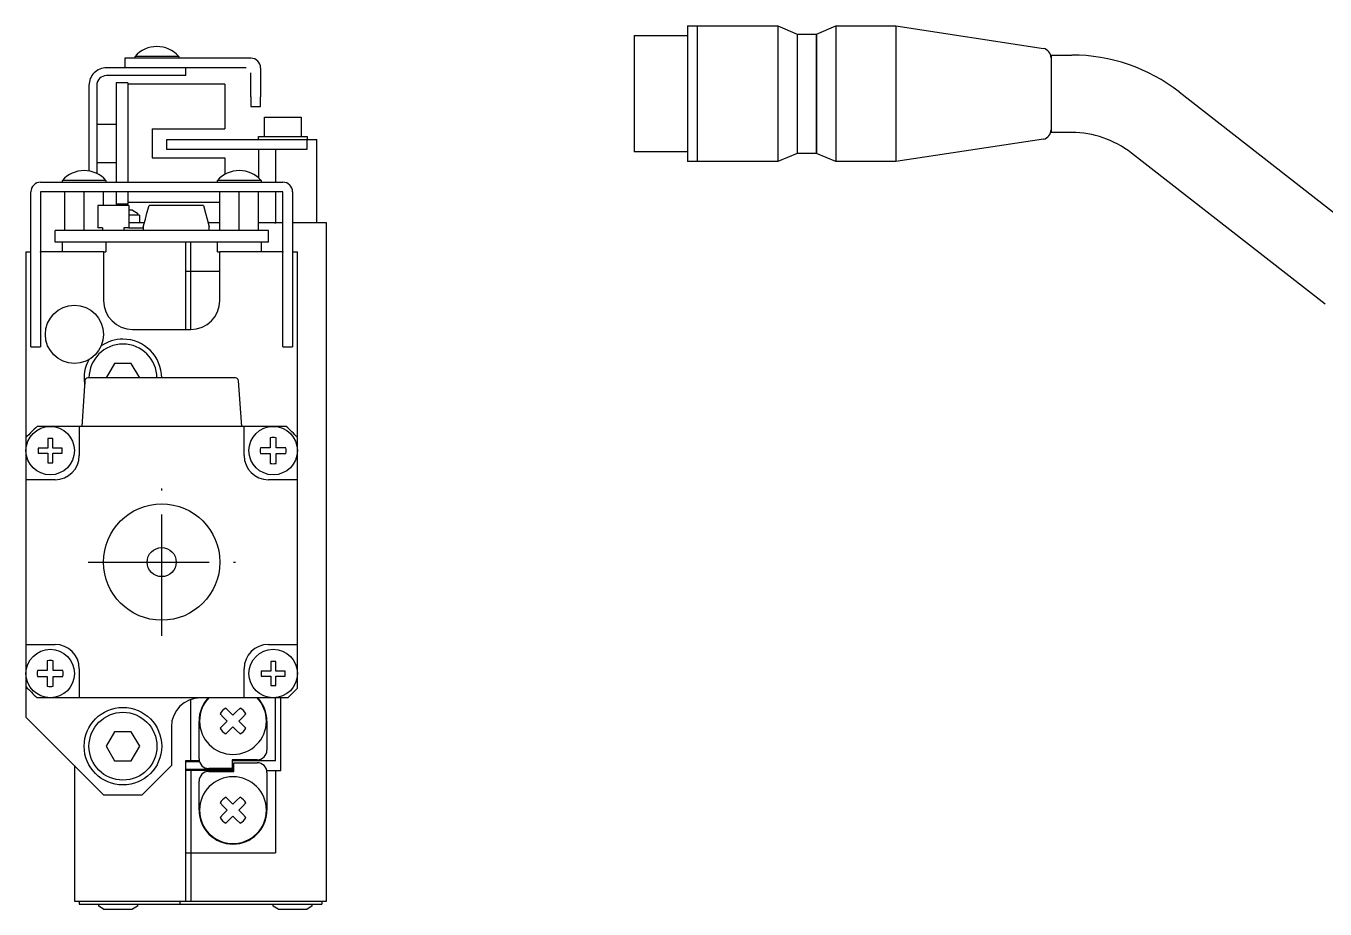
# Model space of a CAD drawing. Extents: x -77 to 360, y 13 to 289.
# Drawn here: x -76.6 to 57.3, y 138 to 229.2 of the extents above; entities that cross this region are included whole.
import ezdxf

# ---------------------------------------------------------------- set-up
doc = ezdxf.new("R2010")
doc.units = 0
doc.header["$LTSCALE"] = 10
doc.linetypes.add('CENTER', pattern=[2, 1.25, -0.25, 0.25, -0.25])
doc.layers.get('0').update_dxf_attribs({"linetype": 'CONTINUOUS'})

msp = doc.modelspace()

# ---------------------------------------------------------------- linework, layer by layer
at = {"color": 7, "linetype": 'CONTINUOUS'}
for p, q in [((-8.420382, 229.168463), (-8.420382, 222.168465)), ((-8.420382, 229.168463), (-7.42038, 229.168463)), ((-7.42038, 229.168463), (-7.42038, 222.168465)), ((-7.42038, 229.168463), (-7.42038, 222.168465)), ((-7.42038, 229.168463), (0.88662, 229.168463)), ((0.88662, 229.168463), (0.88662, 222.168465)), ((0.88662, 229.168463), (2.88662, 228.318465)), ((4.88662, 228.318465), (6.88662, 229.168463)), ((6.88662, 229.168463), (6.88662, 222.168465)), ((6.88662, 229.168463), (13.07962, 229.168463)), ((13.07962, 229.168463), (13.07962, 222.168465)), ((13.07962, 229.168463), (28.313602, 226.852789)), ((-13.920382, 228.168463), (-13.920382, 222.168465)), ((-13.920382, 228.168463), (-8.420382, 228.168463)), ((2.88662, 228.318465), (2.88662, 222.168465)), ((2.88662, 228.318465), (4.88662, 228.318465)), ((4.88662, 228.318465), (4.88662, 222.168465)), ((4.88662, 222.168465), (4.88662, 228.318465)), ((-62.137077, 226.865222), (-62.134693, 226.870109)), ((-66.448595, 225.846636), (-66.448595, 224.846636)), ((-53.448595, 225.846636), (-66.448595, 225.846636)), ((-65.398595, 225.846636), (-65.398595, 226.030949)), ((-60.898595, 226.030949), (-60.898595, 225.846636)), ((29.07962, 226.168465), (29.07962, 218.168465)), ((29.07962, 226.168465), (31.217208, 226.168465)), ((-53.948595, 224.846636), (-68.348595, 224.846636)), ((-60.148595, 224.046636), (-68.348595, 224.046636)), ((-60.148595, 224.046636), (-60.148595, 224.846636)), ((-53.448595, 221.846636), (-53.448595, 224.346636)), ((-52.448595, 224.846636), (-52.448595, 221.846636)), ((-70.148595, 223.046636), (-70.148595, 214.199194)), ((-69.348595, 223.046636), (-69.348595, 213.950337)), ((-66.148595, 223.296636), (-67.348595, 223.296636)), ((-67.348595, 223.296636), (-67.348595, 213.046636)), ((-66.148595, 223.296636), (-66.148595, 213.046636)), ((-56.148595, 223.146636), (-66.148595, 223.146636)), ((-56.148595, 223.146636), (-56.148595, 218.546636)), ((-53.448595, 221.846636), (-53.448595, 220.846636)), ((-52.448595, 220.846636), (-52.448595, 221.846636)), ((-13.920382, 222.168465), (-13.920382, 216.168467)), ((-8.420382, 222.168465), (-8.420382, 215.168465)), ((-7.42038, 222.168465), (-7.42038, 215.168465)), ((-7.42038, 222.168465), (-7.42038, 215.168465)), ((0.88662, 222.168465), (0.88662, 215.168465)), ((2.88662, 222.168465), (2.88662, 216.018465)), ((4.88662, 222.168465), (4.88662, 216.018465)), ((4.88662, 216.018465), (4.88662, 222.168465)), ((6.88662, 222.168465), (6.88662, 215.168465)), ((13.07962, 222.168465), (13.07962, 215.168465)), ((42.286096, 222.362819), (62.26305, 206.784609)), ((-53.448595, 220.846636), (-52.448595, 220.846636)), ((-69.348595, 219.046636), (-67.348595, 219.046636)), ((-63.648595, 218.546636), (-56.148595, 218.546636)), ((-63.648595, 218.546636), (-63.648595, 215.546636)), ((-52.048595, 219.746636), (-50.148595, 219.746636)), ((-52.048595, 217.746636), (-52.048595, 219.746636)), ((-50.148595, 219.746636), (-48.248595, 219.746636)), ((-48.248595, 219.746636), (-48.248595, 217.746636)), ((-62.148595, 217.446636), (-46.648595, 217.446636)), ((-62.148595, 217.446636), (-62.148595, 216.446636)), ((-52.648595, 217.746636), (-50.148595, 217.746636)), ((-52.648595, 217.446636), (-52.648595, 217.746636)), ((-50.148595, 217.746636), (-47.648595, 217.746636)), ((-47.648595, 217.746636), (-47.648595, 217.446636)), ((-47.648595, 216.446636), (-47.648595, 217.446636)), ((-46.648595, 208.846636), (-46.648595, 217.446636)), ((28.313602, 217.484139), (13.07962, 215.168465)), ((31.217208, 218.168465), (29.07962, 218.168465)), ((-62.148595, 216.446636), (-47.648595, 216.446636)), ((-52.648595, 216.446636), (-52.648595, 213.482704)), ((-50.885326, 213.046636), (-50.885326, 216.446636)), ((-8.420382, 216.168467), (-13.920382, 216.168467)), ((2.88662, 216.018465), (0.88662, 215.168465)), ((4.88662, 216.018465), (2.88662, 216.018465)), ((6.88662, 215.168465), (4.88662, 216.018465)), ((57.343544, 200.476007), (37.36659, 216.054217)), ((-67.348595, 215.046636), (-69.348595, 215.046636)), ((-63.648595, 215.546636), (-56.148595, 215.546636)), ((-56.148595, 215.546636), (-56.148595, 213.844712)), ((-7.42038, 215.168465), (-8.420382, 215.168465)), ((0.88662, 215.168465), (-7.42038, 215.168465)), ((13.07962, 215.168465), (6.88662, 215.168465)), ((-72.898595, 213.046636), (-72.898595, 213.230949)), ((-69.637077, 214.065222), (-69.634693, 214.070109)), ((-68.398595, 213.230949), (-68.398595, 213.046636)), ((-56.898595, 213.046636), (-56.898595, 213.230949)), ((-53.637077, 214.065222), (-53.634693, 214.070109)), ((-52.398595, 213.230949), (-52.398595, 213.046636)), ((-76.148595, 196.046636), (-76.148595, 212.046636)), ((-75.148595, 213.046636), (-50.148595, 213.046636)), ((-75.148595, 212.046636), (-75.148595, 196.046636)), ((-50.148595, 212.046636), (-75.148595, 212.046636)), ((-72.648595, 208.046636), (-72.648595, 212.046636)), ((-70.648595, 208.046636), (-70.648595, 212.046636)), ((-68.648595, 210.646636), (-68.648595, 212.046636)), ((-67.348595, 212.046636), (-67.348595, 210.796636)), ((-66.148595, 212.046636), (-66.148595, 210.796636)), ((-56.648595, 208.046636), (-56.648595, 212.046636)), ((-54.648595, 208.046636), (-54.648595, 212.046636)), ((-52.648595, 208.046636), (-52.648595, 212.046636)), ((-50.885326, 208.846636), (-50.885326, 212.046636)), ((-50.148595, 196.046636), (-50.148595, 212.046636)), ((-49.148595, 212.046636), (-49.148595, 196.046636)), ((-66.048595, 210.646636), (-69.248595, 210.646636)), ((-69.248595, 210.646636), (-69.248595, 208.346636)), ((-66.148595, 210.796636), (-67.348595, 210.796636)), ((-56.648595, 210.946636), (-66.148595, 210.946636)), ((-66.048595, 210.646636), (-66.048595, 208.346636)), ((-64.173467, 209.846636), (-63.959107, 210.646636)), ((-58.338084, 210.646636), (-63.959107, 210.646636)), ((-58.338084, 210.646636), (-58.123724, 209.846636)), ((-65.648595, 210.146636), (-66.048595, 210.146636)), ((-64.948595, 209.646636), (-66.048595, 209.646636)), ((-65.648595, 210.146636), (-65.148595, 209.857961)), ((-65.148595, 209.857961), (-65.148595, 209.646636)), ((-64.948595, 209.646636), (-64.948595, 208.846636)), ((-64.548595, 208.446636), (-64.334236, 209.246636)), ((-64.334236, 209.246636), (-64.173467, 209.846636)), ((-58.123724, 209.846636), (-57.962955, 209.246636)), ((-57.962955, 209.246636), (-57.748595, 208.446636)), ((-51.648595, 208.046636), (-73.648595, 208.046636)), ((-73.648595, 206.846636), (-73.648595, 208.046636)), ((-68.748595, 208.346636), (-69.248595, 208.346636)), ((-68.748595, 208.346636), (-68.748595, 208.046636)), ((-66.048595, 208.346636), (-66.548595, 208.346636)), ((-66.548595, 208.346636), (-66.548595, 208.046636)), ((-64.441416, 208.846636), (-66.048595, 208.846636)), ((-66.048595, 208.346636), (-64.548595, 208.346636)), ((-64.548595, 208.446636), (-64.548595, 208.046636)), ((-56.648595, 208.846636), (-57.855775, 208.846636)), ((-57.748595, 208.046636), (-57.748595, 208.446636)), ((-50.973489, 208.846636), (-52.648595, 208.846636)), ((-51.648595, 206.846636), (-51.648595, 208.046636)), ((-50.973489, 208.846636), (-50.885326, 208.846636)), ((-50.148595, 208.846636), (-50.885326, 208.846636)), ((-45.648595, 208.846636), (-49.148595, 208.846636)), ((-45.648595, 138.846636), (-45.648595, 208.846636)), ((-51.648595, 206.846636), (-73.648595, 206.846636)), ((-72.898595, 205.846636), (-72.898595, 206.846636)), ((-68.398595, 206.846636), (-68.398595, 205.846636)), ((-60.190005, 206.846636), (-60.190005, 197.846636)), ((-59.648595, 197.846636), (-59.648595, 206.846636)), ((-56.898595, 205.846636), (-56.898595, 206.846636)), ((-52.398595, 206.846636), (-52.398595, 205.846636)), ((-76.648595, 205.846636), (-76.648595, 157.846636)), ((-76.648595, 205.846636), (-76.148595, 205.846636)), ((-68.648595, 205.846636), (-75.148595, 205.846636)), ((-68.648595, 205.846636), (-68.648595, 200.846636)), ((-68.648595, 205.846636), (-68.398595, 205.846636)), ((-56.898595, 205.846636), (-56.648595, 205.846636)), ((-56.648595, 200.846636), (-56.648595, 205.846636)), ((-50.148595, 205.846636), (-56.648595, 205.846636)), ((-49.148595, 205.846636), (-48.648595, 205.846636)), ((-48.648595, 160.846636), (-48.648595, 205.846636)), ((-56.648595, 203.846636), (-60.190005, 203.846636)), ((-65.648595, 197.846636), (-59.648595, 197.846636)), ((-76.148595, 196.046636), (-75.148595, 196.046636)), ((-50.148595, 196.046636), (-49.148595, 196.046636)), ((-67.514621, 194.346636), (-68.380646, 192.846636)), ((-65.78257, 194.346636), (-67.514621, 194.346636)), ((-64.916545, 192.846636), (-65.78257, 194.346636)), ((-70.568476, 192.567563), (-70.898595, 187.846636)), ((-55.027984, 192.846636), (-70.269207, 192.846636)), ((-54.398595, 187.846636), (-54.728715, 192.567563)), ((-49.803363, 187.846636), (-75.493828, 187.846636)), ((-71.148595, 187.846636), (-71.148595, 184.846636)), ((-54.148595, 184.846636), (-54.148595, 187.846636)), ((-74.408595, 186.594869), (-74.408595, 185.606636)), ((-73.888595, 186.594869), (-74.408595, 186.594869)), ((-73.888595, 185.606636), (-73.888595, 186.594869)), ((-51.448595, 186.662881), (-51.448595, 185.646636)), ((-50.848595, 185.646636), (-50.848595, 186.662881)), ((-75.396829, 185.606636), (-75.396829, 185.086636)), ((-74.408595, 185.606636), (-75.396829, 185.606636)), ((-75.396829, 185.086636), (-74.408595, 185.086636)), ((-74.408595, 185.086636), (-74.408595, 184.098403)), ((-72.900362, 185.606636), (-73.888595, 185.606636)), ((-73.888595, 185.086636), (-72.900362, 185.086636)), ((-73.888595, 184.098403), (-73.888595, 185.086636)), ((-72.900362, 185.086636), (-72.900362, 185.606636)), ((-51.448595, 185.646636), (-52.46484, 185.646636)), ((-52.46484, 185.046636), (-51.448595, 185.046636)), ((-51.448595, 185.046636), (-51.448595, 184.030391)), ((-49.832351, 185.646636), (-50.848595, 185.646636)), ((-50.848595, 185.046636), (-49.832351, 185.046636)), ((-50.848595, 184.030391), (-50.848595, 185.046636)), ((-74.408595, 184.098403), (-73.888595, 184.098403)), ((-73.648595, 182.346636), (-76.648595, 182.346636)), ((-48.648595, 182.346636), (-51.648595, 182.346636)), ((-76.648595, 165.346636), (-73.648595, 165.346636)), ((-51.648595, 165.346636), (-48.648595, 165.346636)), ((-74.448595, 163.662881), (-74.448595, 162.646636)), ((-73.848595, 162.646636), (-73.848595, 163.662881)), ((-50.888595, 163.594869), (-51.408595, 163.594869)), ((-51.408595, 163.594869), (-51.408595, 162.606636)), ((-50.888595, 162.606636), (-50.888595, 163.594869)), ((-74.448595, 162.646636), (-75.46484, 162.646636)), ((-72.832351, 162.646636), (-73.848595, 162.646636)), ((-71.148595, 162.846636), (-71.148595, 159.846636)), ((-54.148595, 159.846636), (-54.148595, 162.846636)), ((-52.396829, 162.606636), (-52.396829, 162.086636)), ((-51.408595, 162.606636), (-52.396829, 162.606636)), ((-49.900362, 162.606636), (-50.888595, 162.606636)), ((-49.900362, 162.086636), (-49.900362, 162.606636)), ((-75.46484, 162.046636), (-74.448595, 162.046636)), ((-74.448595, 162.046636), (-74.448595, 161.030391)), ((-73.848595, 162.046636), (-72.832351, 162.046636)), ((-73.848595, 161.030391), (-73.848595, 162.046636)), ((-52.396829, 162.086636), (-51.408595, 162.086636)), ((-51.408595, 162.086636), (-51.408595, 161.098403)), ((-51.408595, 161.098403), (-50.888595, 161.098403)), ((-50.888595, 162.086636), (-49.900362, 162.086636)), ((-50.888595, 161.098403), (-50.888595, 162.086636)), ((-48.648595, 160.846636), (-49.648595, 159.846636)), ((-49.648595, 159.846636), (-75.493828, 159.846636)), ((-59.648595, 153.346636), (-59.648595, 159.675063)), ((-50.908146, 153.346636), (-50.908146, 159.846636)), ((-50.356359, 152.346636), (-50.356359, 159.846636)), ((-56.281098, 157.822842), (-56.633797, 158.195013)), ((-55.674032, 158.429908), (-56.046203, 158.782606)), ((-55.297826, 158.06239), (-55.674032, 158.429908)), ((-55.297826, 158.06239), (-54.92162, 158.429908)), ((-54.92162, 158.429908), (-54.549449, 158.782606)), ((-54.314555, 157.822842), (-53.961856, 158.195013)), ((-68.648595, 149.846636), (-76.648595, 157.846636)), ((-61.648595, 156.846636), (-61.648595, 152.846636)), ((-58.797826, 153.546636), (-58.797826, 157.446636)), ((-56.281098, 157.07043), (-56.633797, 156.698259)), ((-55.91358, 157.446636), (-56.281098, 157.822842)), ((-55.91358, 157.446636), (-56.281098, 157.07043)), ((-55.297826, 156.830882), (-55.674032, 156.463364)), ((-55.297826, 156.830882), (-54.92162, 156.463364)), ((-54.682073, 157.446636), (-54.314555, 157.822842)), ((-54.682073, 157.446636), (-54.314555, 157.07043)), ((-54.314555, 157.07043), (-53.961856, 156.698259)), ((-51.797826, 157.446636), (-51.797826, 154.446636)), ((-67.514621, 156.346636), (-68.380646, 154.846636)), ((-65.78257, 156.346636), (-67.514621, 156.346636)), ((-64.916545, 154.846636), (-65.78257, 156.346636)), ((-55.674032, 156.463364), (-56.046203, 156.110665)), ((-54.92162, 156.463364), (-54.549449, 156.110665)), ((-68.380646, 154.846636), (-67.514621, 153.346636)), ((-65.78257, 153.346636), (-64.916545, 154.846636)), ((-71.648595, 152.846636), (-71.648595, 138.846636)), ((-67.514621, 153.346636), (-65.78257, 153.346636)), ((-61.648595, 152.846636), (-64.648595, 149.846636)), ((-60.190005, 153.346636), (-60.190005, 138.846636)), ((-58.777622, 153.346636), (-60.190005, 153.346636)), ((-58.751766, 153.246636), (-60.190005, 153.246636)), ((-55.397826, 153.446636), (-55.397826, 152.546636)), ((-52.797826, 153.446636), (-55.397826, 153.446636)), ((-50.908146, 153.346636), (-55.397826, 153.346636)), ((-55.197826, 153.146636), (-52.797826, 153.146636)), ((-55.197826, 152.246636), (-55.197826, 153.146636)), ((-55.197826, 152.446636), (-60.190005, 152.446636)), ((-55.197826, 152.346636), (-60.190005, 152.346636)), ((-59.648595, 152.346636), (-59.648595, 138.846636)), ((-55.397826, 152.546636), (-57.797826, 152.546636)), ((-57.797826, 152.246636), (-55.197826, 152.246636)), ((-51.818031, 152.346636), (-50.356359, 152.346636)), ((-51.797826, 152.146636), (-51.797826, 148.246636)), ((-50.908146, 152.346636), (-50.908146, 143.846636)), ((-58.797826, 148.246636), (-58.797826, 151.246636)), ((-68.648595, 149.846636), (-64.648595, 149.846636)), ((-56.281098, 148.622842), (-56.633797, 148.995013)), ((-55.674032, 149.229908), (-56.046203, 149.582606)), ((-55.297826, 148.86239), (-55.674032, 149.229908)), ((-55.297826, 148.86239), (-54.92162, 149.229908)), ((-54.92162, 149.229908), (-54.549449, 149.582606)), ((-54.314555, 148.622842), (-53.961856, 148.995013)), ((-56.281098, 147.87043), (-56.633797, 147.498259)), ((-55.91358, 148.246636), (-56.281098, 148.622842)), ((-55.91358, 148.246636), (-56.281098, 147.87043)), ((-55.297826, 147.630882), (-55.674032, 147.263364)), ((-55.297826, 147.630882), (-54.92162, 147.263364)), ((-54.682073, 148.246636), (-54.314555, 148.622842)), ((-54.682073, 148.246636), (-54.314555, 147.87043)), ((-54.314555, 147.87043), (-53.961856, 147.498259)), ((-55.674032, 147.263364), (-56.046203, 146.910665)), ((-54.92162, 147.263364), (-54.549449, 146.910665)), ((-60.190005, 143.846636), (-50.908146, 143.846636)), ((-71.648595, 138.846636), (-45.648595, 138.846636)), ((-71.148595, 138.846636), (-71.148595, 138.546636)), ((-71.148595, 138.546636), (-46.148595, 138.546636)), ((-69.148595, 138.335311), (-69.148595, 138.546636)), ((-68.648595, 138.046636), (-69.148595, 138.335311)), ((-68.648595, 138.046636), (-65.648595, 138.046636)), ((-65.148595, 138.335311), (-65.648595, 138.046636)), ((-65.148595, 138.546636), (-65.148595, 138.335311)), ((-60.784983, 138.846636), (-60.784983, 138.546636)), ((-51.148595, 138.335311), (-51.148595, 138.546636)), ((-50.648595, 138.046636), (-51.148595, 138.335311)), ((-50.648595, 138.046636), (-47.648595, 138.046636)), ((-47.148595, 138.335311), (-47.648595, 138.046636)), ((-47.148595, 138.546636), (-47.148595, 138.335311)), ((-46.148595, 138.846636), (-46.148595, 138.546636))]:
    msp.add_line(p, q, dxfattribs=at)
at = {"color": 4, "linetype": 'CONTINUOUS'}
for p, q in [((-60.898595, 226.030949), (-65.398595, 226.030949)), ((-68.398595, 213.230949), (-72.898595, 213.230949)), ((-52.398595, 213.230949), (-56.898595, 213.230949))]:
    msp.add_line(p, q, dxfattribs=at)
at = {"color": 4, "linetype": 'CENTER'}
for p, q in [((-62.648595, 166.246636), (-62.648595, 181.446636)), ((-70.248595, 173.846636), (-55.048595, 173.846636))]:
    msp.add_line(p, q, dxfattribs=at)
at = {"color": 7, "linetype": 'CONTINUOUS'}
for centre, radius in [((-71.648595, 197.346636), 3), ((-74.148595, 185.346636), 2.5), ((-51.148595, 185.346636), 2.5), ((-62.648595, 173.846636), 6), ((-62.648595, 173.846636), 1.5), ((-74.148595, 162.346636), 2.5), ((-51.148595, 162.346636), 2.5), ((-66.648595, 154.846636), 4), ((-66.648595, 154.846636), 3.5)]:
    msp.add_circle(centre, radius, dxfattribs=at)
for centre, radius, start, end in [((-63.148595, 224.046636), 3, 41.409622, 138.590378), ((28.079618, 225.880547), 1.000002, 0, 76.468302), ((-53.448595, 224.846636), 1, 0, 90), ((31.217208, 208.168465), 18, 52.052569, 90), ((-68.348596, 223.046637), 1.799999, 89.9999572, 180.0000428), ((-68.348596, 223.046637), 0.999999, 89.9999572, 180.0000428), ((28.079618, 218.456381), 1.000002, 283.531698, 0), ((31.217208, 208.168465), 10, 52.052569, 90), ((-70.648595, 211.246636), 3, 41.409622, 138.590378), ((-54.648595, 211.246636), 3, 41.409622, 138.590378), ((-75.148595, 212.046636), 1, 90, 180), ((-50.148595, 212.046636), 1, 0, 90), ((-65.648595, 200.846636), 3, 180, 270), ((-59.648595, 200.846636), 3, 270, 0), ((-66.648595, 192.846636), 3.5, 90, 180), ((-66.648595, 192.846636), 4, 90, 124.163321), ((-66.648595, 192.846636), 4, 0, 90), ((-66.648595, 192.846636), 3.5, 0, 90), ((-66.648595, 192.846636), 4, 151.862254, 189.414744), ((-70.269207, 192.546636), 0.3, 90, 176), ((-55.027984, 192.546636), 0.3, 4, 90), ((-62.648595, 173.846636), 19, 132.536898, 137.463102), ((-62.648595, 173.846636), 19, 42.536898, 47.463102), ((-51.148595, 185.346636), 1.35, 77.160412, 102.839588), ((-51.148595, 185.346636), 1.35, 167.160412, 192.839588), ((-51.148595, 185.346636), 1.35, 347.160412, 12.839588), ((-73.648595, 184.846636), 2.5, 270, 0), ((-51.648595, 184.846636), 2.5, 180, 270), ((-51.148595, 185.346636), 1.35, 257.160412, 282.839588), ((-73.648595, 162.846636), 2.5, 0, 90), ((-51.648595, 162.846636), 2.5, 90, 180), ((-74.148595, 162.346636), 1.35, 77.160412, 102.839588), ((-74.148595, 162.346636), 1.35, 167.160412, 192.839588), ((-74.148595, 162.346636), 1.35, 347.160412, 12.839588), ((-62.648595, 173.846636), 19, 222.536898, 227.463102), ((-74.148595, 162.346636), 1.35, 257.160412, 282.839588), ((-58.648595, 156.846636), 3, 90, 180), ((-55.297826, 157.446636), 3.5, 136.708192, 180), ((-55.297826, 157.446636), 3.45, 135.92079, 180), ((-55.297826, 157.446636), 3.45, 0, 44.07921), ((-55.297826, 157.446636), 3.5, 0, 43.291808), ((-55.297826, 157.446636), 1.531302, 119.25645, 150.74355), ((-55.297826, 157.446636), 1.531302, 29.25645, 60.74355), ((-55.297826, 157.446636), 3.45, 180, 0), ((-55.297826, 157.446636), 1.531302, 209.25645, 240.74355), ((-55.297826, 157.446636), 1.531302, 299.25645, 330.74355), ((-52.797826, 154.446636), 1, 270, 0), ((-57.797826, 153.546636), 1, 180, 270), ((-52.797826, 152.146636), 1, 0, 90), ((-57.797826, 151.246636), 1, 90, 180), ((-55.297826, 148.246636), 3.45, 0, 180), ((-55.297826, 148.246636), 1.531302, 119.25645, 150.74355), ((-55.297826, 148.246636), 1.531302, 29.25645, 60.74355), ((-55.297826, 148.246636), 3.5, 180, 0), ((-55.297826, 148.246636), 3.45, 180, 0), ((-55.297826, 148.246636), 1.531302, 209.25645, 240.74355), ((-55.297826, 148.246636), 1.531302, 299.25645, 330.74355)]:
    msp.add_arc(centre, radius, start, end, dxfattribs=at)
at = {"color": 7}
for p in [(-75.148595, 205.846636), (-50.148595, 205.846636)]:
    msp.add_point(p, dxfattribs=at)

doc.saveas('drawing.dxf')
